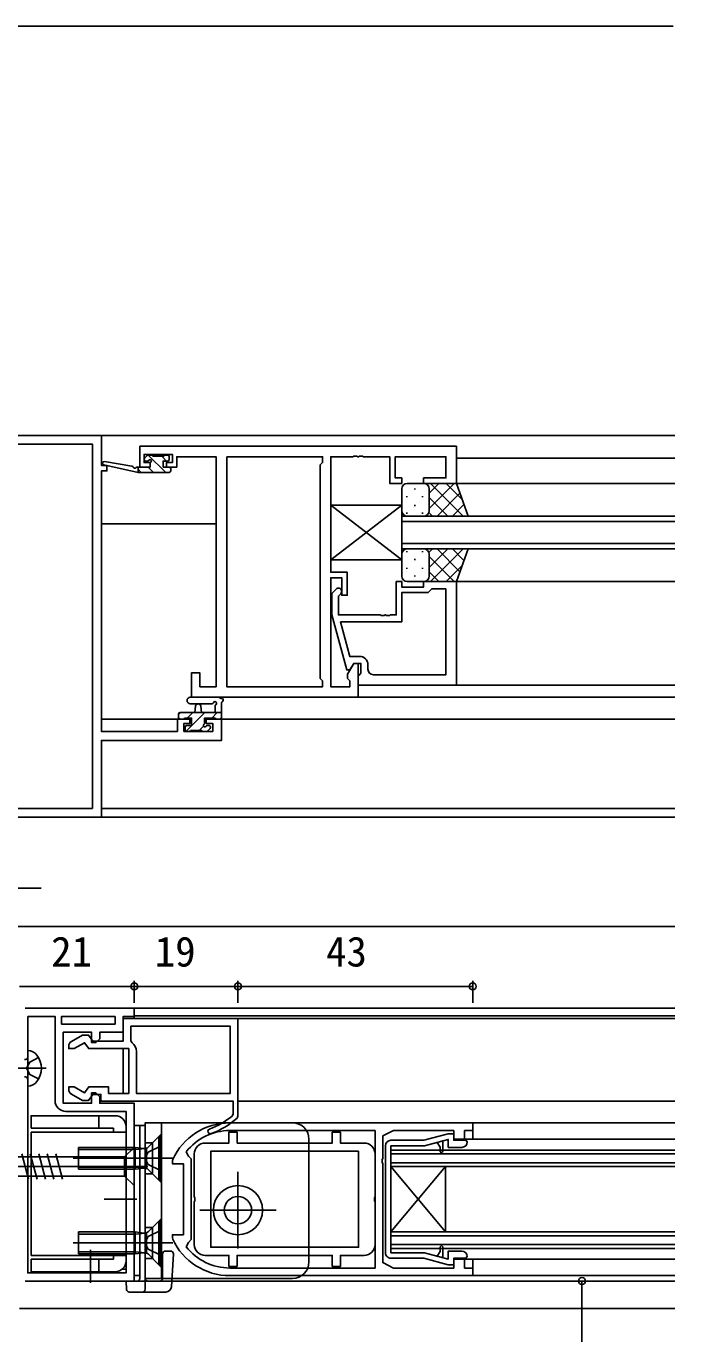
# Model space of a CAD drawing. Units: millimetres, scale not verified. Extents: x -438 to 438, y -464 to 465.
# Drawn here: x 41.2 to 160, y -283.9 to -44.2 of the extents above; entities that cross this region are included whole.
import ezdxf
from ezdxf.enums import TextEntityAlignment as Align

# ---------------------------------------------------------------- set-up
doc = ezdxf.new("R2010")
doc.units = ezdxf.units.MM
doc.header["$LTSCALE"] = 4
for name, color, linetype in [('0-2_YKK_11', 7, 'Continuous'), ('0-4_YKK_12', 2, 'Continuous'), ('0-5_YKK_13', 4, 'Continuous'), ('0-7_YKK_D', 6, 'Continuous')]:
    doc.layers.add(name, color=color, linetype=linetype)
doc.styles.add('ＭＳ ゴシック', font='')
doc.styles.get('ＭＳ ゴシック').set_extended_font_data('MS Gothic')

msp = doc.modelspace()

# ---------------------------------------------------------------- linework, layer by layer
at = {"layer": '0-2_YKK_11'}
for p, q in [((103.792, -162.07), (103.792, -161.2)), ((31.622, -187.57), (53.362, -187.57)), ((106.992, -249.4), (106.992, -269))]:
    msp.add_line(p, q, dxfattribs=at)
for points in [[(29.992, -119.2), (54.992, -119.2), (54.992, -124.7), (55.992, -124.7), (55.992, -125.7), (54.992, -125.7), (54.992, -173.47), (68.892, -173.47), (68.892, -171.2), (71.192, -171.2), (71.192, -172), (70.092, -172), (70.092, -173.47), (75.362, -173.47), (75.362, -172), (74.192, -172), (74.192, -171.2), (76.992, -171.2), (76.992, -175.1), (54.992, -175.1), (54.992, -189.2), (29.992, -189.2)], [(53.362, -187.57), (53.362, -120.83), (31.622, -120.83)], [(61.992, -121.2), (119.992, -121.2), (119.992, -128), (113.992, -128), (113.992, -127), (118.062, -127), (118.062, -123.13), (108.792, -123.13), (108.792, -127), (109.992, -127), (109.992, -128), (107.792, -128), (107.792, -123.13), (102.95, -123.13), (102.767, -123.01), (102.217, -123.01), (102.034, -123.13), (101.95, -123.13), (101.767, -123.01), (101.217, -123.01), (101.034, -123.13), (96.992, -123.13), (96.992, -144.3), (99.992, -144.3), (99.992, -148.5), (98.992, -148.5), (98.992, -145.3), (96.992, -145.3), (96.992, -165.27), (100.492, -165.27), (100.492, -164.2), (100.062, -163.77), (100.062, -162.957), (101.192, -161), (101.992, -161), (101.992, -167.2), (71.492, -167.2), (71.492, -162.7), (72.992, -162.7), (72.992, -165.27)], [(72.992, -165.27), (75.992, -165.27), (75.992, -123.13), (68.792, -123.13), (68.792, -123.93), (68.792, -125), (66.892, -125), (66.892, -124.2), (67.992, -124.2), (67.992, -122.7), (62.792, -122.7), (62.792, -124.2), (63.892, -124.2), (63.892, -125), (61.992, -125), (61.992, -121.2)], [(119.992, -165), (119.992, -146), (113.992, -146), (113.992, -147), (109.992, -147), (109.992, -146), (108.992, -146), (108.992, -152.1), (107.95, -152.1), (107.767, -152.22), (107.217, -152.22), (107.034, -152.1), (106.95, -152.1), (106.767, -152.22), (106.217, -152.22), (106.034, -152.1), (98.392, -152.1), (98.392, -148.648), (98.816, -148.224)], [(97.968, -147.375), (97.192, -148.151), (97.192, -152.096), (99.899, -162.2), (100.499, -162.2), (101.192, -161), (102.492, -161), (102.492, -162.8), (102.292, -163), (101.992, -163.3), (101.992, -165), (119.992, -165)], [(102.292, -159.7), (100.472, -159.7), (98.784, -153.4), (109.992, -153.4), (109.992, -148), (114.792, -148), (115.292, -147.5), (115.492, -147.3), (118.062, -147.3)], [(118.062, -147.3), (118.062, -163.07), (104.792, -163.07)], [(40.992, -224.2), (60.992, -224.2), (60.992, -225.7), (58.992, -225.7), (58.992, -228.6), (54.692, -228.6), (54.692, -229.8), (53.992, -230.5), (53.192, -230.5), (53.192, -228.6), (47.992, -228.6), (47.992, -241.6), (53.192, -241.6), (53.192, -239.7), (53.992, -239.7), (54.692, -240.4), (54.692, -241.6), (60.992, -241.6), (60.992, -274.2), (40.992, -274.2)], [(41.492, -225.7), (41.492, -272.7), (59.492, -272.7), (59.492, -243.1), (54.692, -243.1), (48.492, -243.1)], [(46.492, -241.1), (46.492, -225.7), (41.492, -225.7)], [(79.823, -244.351), (79.992, -243.976), (79.992, -226.1), (58.992, -226.1), (58.992, -230.2), (53.392, -230.2), (52.622, -229.1), (51.529, -229.1), (49.492, -230.276)], [(60.392, -227.5), (78.592, -227.5), (78.592, -239.8), (61.392, -239.8), (61.392, -232.1)], [(60.6, -230.556), (60.392, -230.15), (60.392, -227.5)], [(48.992, -231.142), (48.992, -231.6), (49.999, -231.6), (51.896, -230.504), (52.663, -231.6), (59.992, -231.6), (59.992, -239.8), (56.292, -239.8), (56.292, -238.6), (52.663, -238.6), (51.896, -239.695), (49.999, -238.6), (48.992, -238.6), (48.992, -239.057)], [(49.492, -239.923), (51.529, -241.1), (52.622, -241.1), (53.392, -240), (54.892, -240), (54.892, -241.2)], [(54.892, -241.2), (79.092, -241.2), (79.092, -243.562), (78.912, -243.947)], [(78.492, -245.204), (122.992, -245.204), (122.992, -246.604), (121.492, -246.604), (121.492, -248.204), (119.492, -248.204), (119.492, -246.604), (108.492, -246.604), (106.492, -247.604), (106.492, -251.745), (106.372, -251.929), (106.372, -252.479), (106.492, -252.662), (106.492, -270.804), (108.492, -271.804), (119.492, -271.804), (119.492, -270.204), (121.492, -270.204), (121.492, -271.804), (122.992, -271.804), (122.992, -273.204), (78.492, -273.204)], [(78.492, -246.604), (105.092, -246.604), (105.092, -271.804), (78.492, -271.804)], [(73.992, -248.904), (78.342, -248.904), (78.342, -246.904), (79.842, -246.904), (79.842, -248.904)], [(79.842, -248.904), (97.242, -248.904), (97.242, -246.904), (98.742, -246.904), (98.742, -248.904), (103.092, -248.904)], [(121.992, -248.7), (121.692, -248.4), (119.492, -248.4), (119.492, -247.2), (118.492, -247.2), (114.014, -248.4), (107.992, -248.4)], [(120.992, -268.7), (118.492, -268.7), (118.492, -270.164), (114.145, -269), (107.992, -269), (107.992, -249.4), (114.145, -249.4), (118.492, -248.235), (118.492, -249.7), (120.992, -249.7)], [(70.524, -267.911), (70.905, -267.103), (71.392, -266.604), (71.392, -251.804), (70.905, -251.304), (70.524, -250.497)], [(71.992, -267.504), (71.992, -259.662), (72.112, -259.479), (72.112, -258.929), (71.992, -258.745), (71.992, -250.904)], [(105.092, -250.904), (105.092, -258.745), (104.972, -258.929), (104.972, -259.479), (105.092, -259.662), (105.092, -267.504)], [(68.038, -266.494), (67.992, -266.286), (67.992, -265.704), (69.992, -265.704), (69.992, -252.704), (67.992, -252.704), (67.992, -252.121), (68.038, -251.913)], [(103.092, -269.504), (98.742, -269.504), (98.742, -271.504), (97.242, -271.504), (97.242, -269.504), (79.842, -269.504), (79.842, -271.504), (78.342, -271.504), (78.342, -269.504), (73.992, -269.504)], [(107.992, -270), (114.014, -270), (118.492, -271.2), (119.492, -271.2), (119.492, -270), (121.692, -270), (121.992, -269.7)]]:
    msp.add_lwpolyline(points, dxfattribs=at)
for points in [[(77.922, -123.13), (77.922, -165.27), (95.492, -165.27), (95.492, -164.2), (95.062, -163.77), (95.062, -124.63), (95.492, -124.2), (95.492, -123.13)], [(57.492, -225.7), (47.692, -225.7), (47.692, -227.1), (57.492, -227.1)], [(117.492, -248.503), (117.492, -250.45), (117.23, -250.699), (116.992, -250.45), (116.992, -249.637), (116.492, -248.771)], [(102.092, -250.404), (74.992, -250.404), (74.992, -268.004), (102.092, -268.004)], [(117.492, -267.95), (117.492, -269.897), (116.492, -269.629), (116.992, -268.763), (116.992, -267.95), (117.247, -267.7)]]:
    msp.add_lwpolyline(points, close=True, dxfattribs=at)
for centre, radius, start, end in [((98.392, -147.8), 0.6, 314.99999, 135.00001), ((102.292, -161.2), 1.5, 0.00001, 89.99999), ((104.792, -162.07), 1, 180.00001, 269.99999), ((49.992, -231.142), 1, 119.99998, 180), ((59.492, -232.1), 1.9, 0.00001, 54.31469), ((49.992, -239.057), 1, 180, 240.00002), ((48.492, -241.1), 2, 180.00001, 269.99999), ((69.902, -233.1), 14.1, 290.26659, 309.71484), ((69.902, -233.1), 15, 290.2666, 311.4049), ((78.492, -256.704), 11.5, 89.99999, 155.38003), ((78.492, -256.704), 10.1, 90, 142.08106), ((74.942, -246.75), 0.45, 110.26659, 290.26661), ((73.992, -250.904), 2, 90.00001, 179.99999), ((103.092, -250.904), 2, 0.00001, 89.99999), ((107.992, -249.4), 1, 89.99958, 179.99956), ((120.992, -248.7), 1, 270.00219, 0.00045), ((78.492, -261.704), 11.5, 204.61997, 270.00001), ((78.492, -261.704), 10.1, 217.91894, 270), ((73.992, -267.504), 2, 180.00001, 269.99999), ((103.092, -267.504), 2, 270.00001, 359.99999), ((107.992, -269), 1, 179.99909, 269.99999), ((120.992, -269.7), 1, 0.00001, 89.99999)]:
    msp.add_arc(centre, radius, start, end, dxfattribs=at)
at = {"layer": '0-4_YKK_12'}
for p, q in [((54.692, -119.2), (159.992, -119.2)), ((55.492, -124.607), (55.492, -124.7)), ((77.922, -123.4), (77.922, -164.97)), ((119.992, -123.4), (159.992, -123.4)), ((119.612, -128), (159.992, -128)), ((54.992, -135.4), (75.992, -135.4)), ((159.992, -135), (109.991, -135)), ((109.991, -139), (159.992, -139)), ((119.492, -146), (159.992, -146)), ((119.692, -165), (159.992, -165)), ((77.922, -167.2), (159.992, -167.2)), ((54.992, -171.2), (71.492, -171.2)), ((73.892, -171.2), (159.992, -171.2)), ((54.692, -189.2), (159.992, -189.2)), ((54.992, -187.57), (159.992, -187.57)), ((39.692, -209.2), (159.992, -209.2)), ((159.992, -224.2), (60.992, -224.2)), ((60.992, -224.2), (60.992, -226.1)), ((159.992, -225.6), (60.992, -225.6)), ((159.992, -226.101), (79.544, -226.102)), ((58.992, -231.6), (58.993, -239.8)), ((159.992, -241.2), (79.992, -241.2)), ((159.992, -245.2), (122.692, -245.2)), ((122.992, -245.2), (122.992, -248.2)), ((159.992, -248.2), (121.054, -248.2)), ((107.992, -250.2), (159.992, -250.2)), ((107.992, -250.2), (107.992, -268.2)), ((107.992, -250.9), (159.992, -250.9)), ((107.992, -252.5), (159.992, -252.5)), ((107.992, -253.2), (159.992, -253.2)), ((117.992, -265.2), (107.992, -253.2)), ((107.992, -265.2), (159.992, -265.2)), ((107.992, -265.9), (159.992, -265.9)), ((107.992, -267.5), (159.992, -267.5)), ((107.992, -268.2), (159.992, -268.2)), ((159.992, -270.202), (120.992, -270.204)), ((122.992, -273.2), (122.992, -270.2)), ((159.992, -273.2), (122.692, -273.2)), ((60.992, -274.2), (159.992, -274.2)), ((39.992, -279.199), (159.992, -279.199))]:
    msp.add_line(p, q, dxfattribs=at)
for points in [[(159.669, -44.201), (22.992, -44.201), (22.992, -59.201), (22.992, -132.199)], [(159.992, -140), (109.991, -140), (109.991, -134), (159.992, -134)], [(117.992, -265.2), (117.992, -253.2), (107.992, -265.2)]]:
    msp.add_lwpolyline(points, dxfattribs=at)
at = {"layer": '0-5_YKK_13'}
for p, q in [((61.692, -125.999), (55.426, -124.592)), ((60.579, -124.819), (55.54, -124.003)), ((63.378, -122.887), (62.878, -123.387)), ((63.09, -123.899), (63.429, -123.899)), ((66.774, -125.999), (63.574, -122.8)), ((64.19, -122.799), (63.59, -122.799)), ((66.39, -122.999), (64.39, -122.999)), ((66.919, -123.899), (66.019, -122.999)), ((67.09, -122.799), (66.59, -122.799)), ((67.39, -123.599), (67.39, -123.099)), ((61.692, -124.999), (61.605, -124.985)), ((61.692, -125.999), (61.692, -124.999)), ((62.284, -125.999), (61.692, -125.408)), ((67.39, -125.999), (61.692, -125.999)), ((64.529, -125.999), (63.529, -124.999)), ((67.39, -124.999), (66.29, -124.999)), ((67.69, -125.699), (67.69, -125.299)), ((109.992, -133), (109.992, -129)), ((110.992, -128), (113.992, -128)), ((112.356, -128.92), (112.356, -129.12)), ((114.992, -132.62), (119.612, -128)), ((114.992, -129.791), (116.784, -128)), ((114.992, -129), (114.992, -132.6)), ((114.992, -129.4), (114.992, -133)), ((115.26, -128), (121.26, -134)), ((118.089, -128), (121.05, -130.96)), ((110.941, -130.335), (110.941, -130.535)), ((113.771, -130.335), (113.771, -130.535)), ((114.992, -130.56), (118.432, -134)), ((116.441, -134), (120.637, -129.804)), ((109.992, -141.999), (96.992, -131.999)), ((109.992, -131.999), (96.992, -141.999)), ((109.992, -131.999), (96.992, -131.999)), ((109.992, -142), (96.992, -132)), ((109.992, -132), (96.992, -142)), ((109.992, -132), (96.992, -132)), ((109.992, -131.999), (109.992, -141.999)), ((109.992, -132), (109.992, -142)), ((110.941, -133.365), (110.941, -133.565)), ((113.992, -134), (110.992, -134)), ((112.356, -131.95), (112.356, -132.15)), ((113.771, -133.365), (113.771, -133.565)), ((113.992, -134), (122.135, -134)), ((114.936, -133.332), (115.604, -134)), ((119.269, -134), (121.381, -131.888)), ((109.992, -141), (109.992, -145)), ((110.941, -140.635), (110.941, -140.435)), ((113.992, -140), (110.992, -140)), ((113.771, -140.635), (113.771, -140.435)), ((122.135, -140), (113.992, -140)), ((114.935, -140.668), (115.604, -140)), ((114.992, -143.439), (118.432, -140)), ((114.992, -144.6), (114.992, -141)), ((114.992, -141.379), (119.612, -146)), ((114.992, -145), (114.992, -141.4)), ((115.26, -146), (121.26, -140)), ((116.441, -140), (120.637, -144.195)), ((119.269, -140), (121.381, -142.111)), ((110.941, -143.665), (110.941, -143.465)), ((112.356, -142.05), (112.356, -141.85)), ((113.771, -143.665), (113.771, -143.465)), ((118.089, -146), (121.05, -143.039)), ((110.992, -146), (113.992, -146)), ((112.356, -145.08), (112.356, -144.88)), ((114.992, -144.208), (116.784, -146)), ((71.264, -167.2), (76.427, -167.2)), ((69.452, -170), (69.092, -170.359)), ((76.992, -170), (69.392, -170)), ((73.942, -170), (70.469, -173.473)), ((71.697, -170), (70.697, -171)), ((71.264, -168.4), (75.225, -168.402)), ((72.092, -170), (72.194, -168.855)), ((73.292, -170), (73.19, -168.855)), ((76.187, -170), (75.187, -171)), ((75.792, -168.819), (75.792, -170)), ((76.992, -170.9), (76.992, -168.219)), ((69.092, -170.3), (69.092, -170.9)), ((69.392, -171.2), (69.992, -171.2)), ((73.671, -172.516), (72.887, -173.3)), ((74.692, -172.4), (74.353, -172.4)), ((76.092, -171.2), (76.692, -171.2)), ((70.292, -172.7), (70.292, -173.2)), ((70.592, -173.5), (71.092, -173.5)), ((71.292, -173.3), (73.392, -173.3)), ((73.592, -173.5), (74.192, -173.5)), ((74.404, -173.412), (74.904, -172.912)), ((31.554, -202.199), (43.925, -202.199)), ((20.714, -235.2), (44.867, -235.2)), ((41.492, -238.45), (41.492, -237.279)), ((54.492, -243.9), (54.492, -246.2)), ((57.192, -246.2), (42.092, -246.2)), ((57.192, -246.2), (57.192, -246.9)), ((59.492, -245.9), (59.492, -272)), ((89.992, -245.2), (65.492, -245.2)), ((65.992, -245.2), (65.992, -245.7)), ((65.992, -248.2), (65.992, -245.7)), ((59.492, -246.9), (42.092, -246.9)), ((42.092, -246.9), (42.092, -269.5)), ((61.992, -273.7), (61.992, -247.7)), ((62.992, -247.7), (62.992, -274.2)), ((62.992, -270.7), (62.992, -248.2)), ((62.992, -248.85), (64.342, -248.85)), ((63.585, -249.606), (65.492, -247.7)), ((64.342, -248.85), (65.992, -247.2)), ((64.342, -248.85), (64.342, -254.55)), ((65.492, -247.7), (65.492, -255.7)), ((65.992, -270.7), (65.992, -248.2)), ((92.992, -270.7), (92.992, -248.2)), ((59.242, -251.45), (26.542, -251.45)), ((41.642, -255.5), (40.409, -250.9)), ((43.195, -255.5), (41.962, -250.9)), ((44.748, -255.5), (43.515, -250.9)), ((46.3, -255.5), (45.068, -250.9)), ((47.853, -255.5), (46.621, -250.9)), ((50.792, -253.7), (50.792, -249.7)), ((50.792, -249.7), (61.142, -249.7)), ((50.792, -250.08), (61.142, -250.08)), ((61.142, -253.7), (61.142, -249.7)), ((62.76, -249.892), (61.142, -249.7)), ((61.142, -250.08), (62.979, -249.894)), ((63.556, -250.555), (62.947, -251.7)), ((63.242, -253.569), (63.242, -249.831)), ((65.792, -249.45), (63.556, -250.555)), ((63.492, -253.2), (18.492, -253.2)), ((49.836, -251.7), (66.857, -251.7)), ((50.792, -253.32), (61.142, -253.32)), ((50.792, -253.7), (61.142, -253.7)), ((55.492, -251.7), (61.492, -251.7)), ((55.492, -253.2), (61.492, -253.2)), ((68.092, -251.7), (60.592, -251.7)), ((61.142, -253.32), (62.979, -253.505)), ((62.76, -253.507), (61.142, -253.7)), ((63.556, -252.845), (62.947, -251.7)), ((65.792, -253.95), (63.556, -252.845)), ((63.585, -253.793), (65.492, -255.7)), ((59.242, -254.95), (26.542, -254.95)), ((60.992, -256.7), (59.242, -254.95)), ((64.342, -254.55), (62.992, -254.55)), ((65.992, -256.2), (64.342, -254.55)), ((65.792, -255.7), (65.492, -255.7)), ((79.992, -254.2), (79.992, -268.2)), ((55.492, -259.2), (61.492, -259.2)), ((72.992, -261.2), (86.992, -261.2)), ((63.585, -265.106), (65.492, -263.2)), ((64.342, -264.35), (65.992, -262.7)), ((65.492, -263.2), (65.492, -271.2)), ((50.792, -269.2), (50.792, -265.2)), ((50.792, -265.2), (61.142, -265.2)), ((50.792, -265.58), (61.142, -265.58)), ((61.142, -269.2), (61.142, -265.2)), ((62.76, -265.392), (61.142, -265.2)), ((61.142, -265.58), (62.979, -265.394)), ((62.992, -264.35), (64.342, -264.35)), ((63.242, -269.069), (63.242, -265.331)), ((65.792, -264.95), (63.556, -266.055)), ((64.342, -264.35), (64.342, -270.05)), ((49.836, -267.2), (66.857, -267.2)), ((55.492, -267.2), (61.492, -267.2)), ((68.092, -267.2), (60.592, -267.2)), ((63.556, -266.055), (62.947, -267.2)), ((63.556, -268.345), (62.947, -267.2)), ((65.792, -269.45), (63.556, -268.345)), ((59.492, -269.5), (42.092, -269.5)), ((50.792, -268.82), (61.142, -268.82)), ((50.792, -269.2), (61.142, -269.2)), ((52.992, -268.5), (52.992, -274.5)), ((54.492, -272.5), (54.492, -270.2)), ((61.142, -268.82), (62.979, -269.005)), ((62.76, -269.007), (61.142, -269.2)), ((64.342, -270.05), (62.992, -270.05)), ((62.992, -270.7), (62.992, -273.7)), ((63.585, -269.293), (65.492, -271.2)), ((65.992, -271.7), (64.342, -270.05)), ((65.992, -273.2), (65.992, -270.7)), ((66.192, -269.2), (66.192, -273.7)), ((67.661, -268.7), (66.692, -268.7)), ((67.791, -275.261), (68.16, -269.23)), ((59.492, -272), (58.815, -272)), ((65.792, -271.2), (65.492, -271.2)), ((65.992, -273.2), (65.992, -273.7)), ((59.492, -274.2), (59.586, -275.73)), ((59.993, -274.2), (59.492, -274.2)), ((59.993, -274.2), (61.492, -274.2)), ((62.992, -273.7), (65.492, -273.7)), ((62.992, -275.7), (62.992, -274.2)), ((65.692, -274.2), (63.492, -274.2)), ((65.492, -273.7), (89.992, -273.7)), ((60.085, -276.2), (62.492, -276.2)), ((62.492, -276.2), (66.793, -276.2))]:
    msp.add_line(p, q, dxfattribs=at)
for points in [[(63.89, -124.36), (63.89, -124.999), (61.692, -124.999)], [(66.29, -124.999), (66.29, -123.899), (67.09, -123.899)], [(122.135, -134), (119.992, -128), (113.992, -128)], [(96.992, -131.999), (96.992, -141.999), (109.992, -141.999)], [(96.992, -132), (96.992, -142), (109.992, -142)], [(122.135, -140), (119.992, -146), (113.992, -146)], [(70.192, -171), (71.492, -171), (71.492, -172.4), (70.592, -172.4)], [(73.892, -171.939), (73.892, -171), (75.892, -171)], [(41.492, -237.279), (41.492, -233.12), (41.492, -231.95)], [(43.485, -233.25), (41.856, -234.055), (41.247, -235.2)], [(43.485, -237.15), (41.856, -236.345), (41.247, -235.2)], [(57.492, -243.9), (42.092, -243.9), (42.092, -246.2)], [(62.992, -247.7), (62.992, -245.7), (61.992, -245.7), (61.992, -247.7)], [(65.492, -245.2), (62.992, -245.2), (62.992, -248.2)], [(65.492, -247.7), (65.792, -247.7), (65.792, -255.7)], [(60.992, -256.7), (60.992, -249.7), (59.242, -251.45), (59.242, -254.95)], [(65.492, -263.2), (65.792, -263.2), (65.792, -271.2)], [(57.192, -269.5), (57.192, -270.2), (42.092, -270.2)], [(57.492, -272.5), (42.092, -272.5), (42.092, -270.2)]]:
    msp.add_lwpolyline(points, dxfattribs=at)
msp.add_lwpolyline([(61.992, -245.7), (60.992, -245.7), (60.992, -273.2), (61.992, -273.2)], close=True, dxfattribs=at)
for radius in [4.5, 2.5]:
    msp.add_circle((79.992, -261.2), radius, dxfattribs=at)
for centre, radius, start, end in [((55.492, -124.299), 0.3, 80.80246, 257.34138), ((63.09, -123.599), 0.3, 135, 270), ((63.59, -123.099), 0.3, 90, 135), ((63.429, -123.599), 0.3, 270, 326.94427), ((63.89, -123.899), 0.25, 303.05573, 146.94427), ((64.19, -124.36), 0.3, 123.05573, 180), ((64.19, -122.999), 0.2, 0, 90), ((66.59, -122.999), 0.2, 90, 180), ((67.09, -123.099), 0.3, 0, 90), ((67.09, -123.599), 0.3, 270, 0), ((60.531, -125.115), 0.3, 20.80246, 80.80246), ((61.092, -124.902), 0.3, 200.80246, 320.80246), ((61.557, -125.281), 0.3, 80.80246, 140.80246), ((67.39, -125.299), 0.3, 0, 90), ((67.39, -125.699), 0.3, 270, 0), ((110.992, -129), 1, 90, 180), ((113.992, -129), 1, 0, 90), ((113.992, -129), 1, 0, 90), ((110.992, -133), 1, 180, 270), ((113.992, -133), 1, 270, 0), ((113.992, -133), 1, 270, 0), ((110.992, -141), 1, 90, 180), ((113.992, -141), 1, 0, 90), ((113.992, -141), 1, 0, 90), ((110.992, -145), 1, 180, 270), ((113.992, -145), 1, 270, 0), ((113.992, -145), 1, 270, 0), ((71.265, -167.8), 0.6, 89.95977, 269.95977), ((76.427, -167.5), 0.3, 40.52878, 90), ((76.883, -167.11), 0.3, 220.52878, 280.52878), ((76.992, -167.7), 0.3, 300, 100.52878), ((69.392, -170.3), 0.3, 90, 180), ((72.692, -168.9), 0.5, 5.09207, 174.90793), ((75.226, -168.102), 0.3, 269.95977, 340.81024), ((75.792, -168.3), 0.3, 300, 160.81024), ((76.092, -168.819), 0.3, 120, 180), ((77.292, -168.219), 0.3, 120, 180), ((69.392, -170.9), 0.3, 180, 270), ((69.992, -171), 0.2, 270, 0), ((70.592, -172.7), 0.3, 90, 180), ((73.892, -172.4), 0.25, 123.05573, 326.94427), ((73.592, -171.939), 0.3, 303.05573, 0), ((74.353, -172.7), 0.3, 90, 146.94427), ((74.692, -172.7), 0.3, 315, 90), ((76.092, -171), 0.2, 180, 270), ((76.692, -170.9), 0.3, 270, 0), ((70.592, -173.2), 0.3, 180, 270), ((71.092, -173.3), 0.2, 270, 0), ((73.592, -173.3), 0.2, 180, 270), ((74.192, -173.2), 0.3, 270, 315), ((41.505, -234.05), 2.1, 37.24778, 90.33964), ((40.992, -233.12), 0.5, 258.94828, 0), ((39.992, -235.2), 4, 322.75222, 37.24778), ((40.992, -237.279), 0.5, 0, 101.05172), ((41.504, -236.35), 2.1, 269.66349, 322.75111), ((57.492, -245.9), 2, 0, 90), ((89.992, -248.2), 3, 0, 90), ((62.878, -248.899), 1, 263.21103, 315), ((62.878, -254.5), 1, 45, 96.78897), ((62.878, -264.399), 1, 263.21103, 315), ((57.492, -270.5), 2, 270, 0), ((62.878, -270), 1, 45, 96.78897), ((66.692, -269.2), 0.5, 90, 180), ((67.661, -269.2), 0.5, 356.5, 90), ((89.992, -270.7), 3, 270, 0), ((61.492, -273.7), 0.5, 270.00032, 0), ((63.492, -273.7), 0.5, 180, 270), ((65.692, -273.7), 0.5, 270, 0), ((66.793, -275.2), 1, 270, 356.5), ((60.085, -275.7), 0.5, 183.5, 270), ((62.492, -275.7), 0.5, 270, 0)]:
    msp.add_arc(centre, radius, start, end, dxfattribs=at)
at = {"layer": '0-7_YKK_D'}
for p, q in [((39.992, -220.2), (60.992, -220.2)), ((60.992, -223.2), (60.992, -219.2)), ((60.992, -223.2), (60.992, -219.2)), ((79.992, -220.2), (60.992, -220.2)), ((79.992, -223.2), (79.992, -219.2)), ((79.992, -223.2), (79.992, -219.2)), ((122.992, -220.2), (79.992, -220.2)), ((122.992, -223.2), (122.992, -219.2)), ((142.992, -274.2), (142.992, -405.2))]:
    msp.add_line(p, q, dxfattribs=at)
for centre in [(60.992, -220.2), (60.992, -220.2), (79.992, -220.2), (79.992, -220.2), (122.992, -220.2), (142.992, -274.2)]:
    msp.add_circle(centre, 0.637, dxfattribs=at)

# ---------------------------------------------------------------- texts
at = {"layer": '0-7_YKK_D', "style": 'ＭＳ ゴシック'}
for s, p in [('21', (45.783, -218.2)), ('19', (64.761, -218.2)), ('43', (96.123, -218.2))]:
    msp.add_text(s, height=5.499, dxfattribs=at).set_placement(p, align=Align.BOTTOM_LEFT)

doc.saveas('drawing.dxf')
